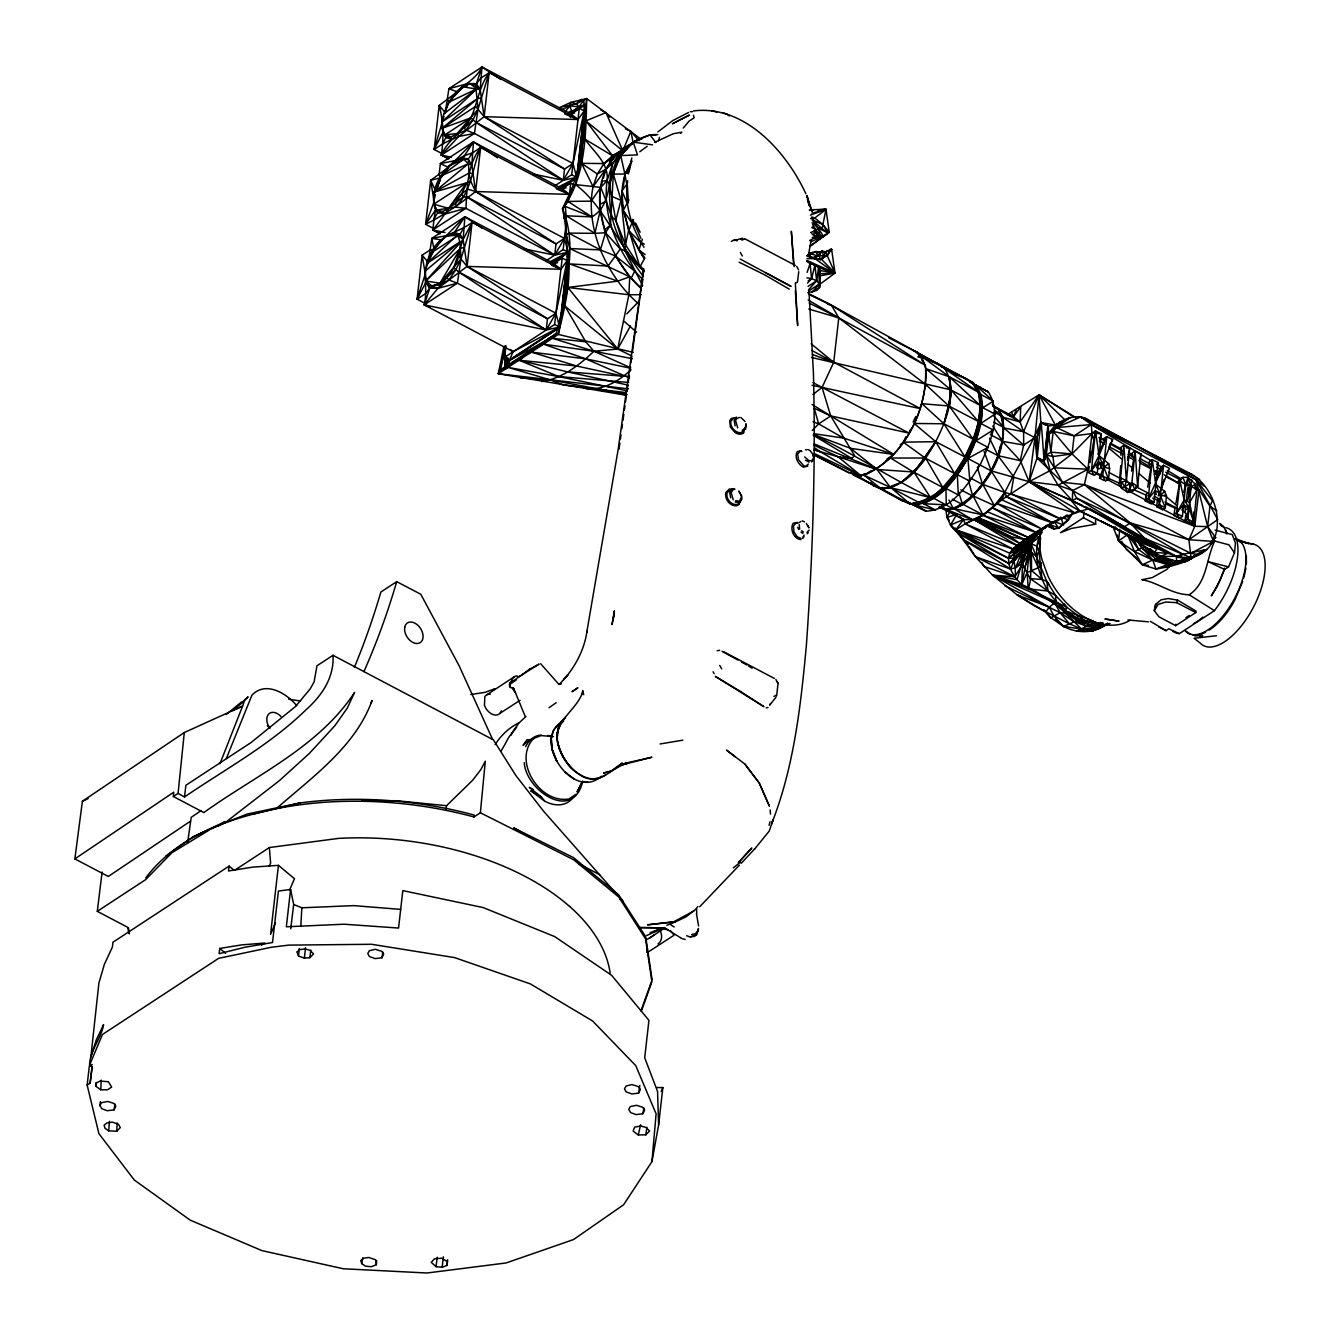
<?xml version="1.0" encoding="UTF-8"?>
<svg xmlns="http://www.w3.org/2000/svg" width="1340" height="1340" viewBox="0 0 1340 1340"><rect width="100%" height="100%" fill="white"/><g stroke="black" fill="none" stroke-linecap="round" stroke-linejoin="round"><path stroke-width="1.5" d="M574.039 184.903L570.756 183.161L569.466 194.401L480.625 147.567L472.166 153.095L468.28 159.209L468.967 173.128L470.608 181.084L475.616 191.536L556.016 243.914L554.726 255.153L524.242 248.855M657.823 134.603C644.758 133.598 633.887 142.341 623.134 148.371L618.393 156.529L613.351 174.1L610.487 224.969L605.513 232.741L600.404 249.91C609.08 270.295 621.593 289.306 638.56 303.728M640.688 288.016C605.345 256.292 576.434 179.041 626.4 147.166M640.721 139.025L586.686 98.574L576.317 103.783L559.601 107.518L570.907 102.376L586.686 98.574C585.865 135.725 585.48 177.902 562.515 208.705C571.409 250.379 565.932 293.008 558.294 334.414L498.329 373.726L503.873 346.507M1119.386 482.534L1120.743 465.566M1120.927 455.332L1121.061 447.125L1123.841 445.265L1129.67 448.213L1126.421 480.608L1124.712 486.755L1127.677 492.433L1132.87 491.093L1137.61 486.537L1140.976 453.925L1135.148 450.977L1132.35 452.853L1131.948 456.89M1193.873 511.913L1193.706 522.148L1190.925 524.007L1185.096 521.059L1185.682 515.347M625.278 763.03L626.969 763.632L620.47 765.257L651.893 757.234L625.529 763.147L610.085 771.706L622.363 763.013C610.504 771.974 595.898 785.676 580.521 775.19C569.802 768.808 561.962 758.038 558.613 746.112C549.819 722.696 577.038 711.105 582.766 691.624L582.582 693.651L582.649 690.469L583.687 694.673M631.944 161.436C614.541 185.791 624.507 217.348 625.445 244.6L624.976 250.697L642.647 285.638M807.752 292.773L816.814 290.378L819.527 287.38L820.381 270.546L818.606 267.498L806.613 260.613M440.19 233.897L432.786 229.994C444.361 216.326 452.803 199.811 467.61 189.124L475.616 191.536L569.466 194.401L562.298 188.706L473.456 141.873L471.831 164.954L475.616 191.536L564.458 238.386L567.591 250.245M448.732 159.024L441.329 155.122C443.875 138.589 443.54 121.672 439.168 105.458L463.606 87.083M1127.677 492.433L1129.804 490.105L1129.721 483.74L1126.421 480.608L1123.841 445.265L1120.542 477.861L1121.597 488.296L1127.677 492.433L1134.88 489.854L1131.898 482.651L1135.148 450.977L1137.61 486.537L1134.059 489.954M1041.8 531.042C1031.599 550.037 1037.629 573.47 1048.031 591.074C1061.196 609.616 1083.692 630.989 1108.297 623.887M561.326 315.185L567.155 260.63L560.941 269.256L472.082 222.423C458.381 232.741 438.632 234.852 431.396 252.691C420.71 268.62 428.482 287.413 424.261 304.867L513.12 351.7L557.792 328.032M1068.55 515.749L1068.399 519.836L1058.667 528.161L1054.295 529.066L1047.143 525.766L1009.807 553.202C1005.502 564.827 1013.643 576.753 1021.75 584.592C1049.924 595.261 1071.38 624.859 1102.753 623.552M472.166 153.095C447.845 159.242 424.261 188.538 437.744 212.625L445.282 213.981L465.885 208.303L554.726 255.153L568.11 252.205L563.185 249.609L546.033 260.848M850.012 472.451L902.356 500.792L910.145 504.007L922.808 502.768L923.394 503.656C948.703 491.11 965.353 466.806 975.151 440.961L975.822 440.927C980.88 425.383 982.471 407.946 978.451 392.118L936.677 363.123L973.443 382.855C990.813 405.752 979.054 435.651 967.865 458.481C955.671 478.38 939.658 503.338 913.913 504.728L906.242 501.562L926.141 511.16C951.886 509.786 967.899 484.812 980.076 464.93C990.26 443.071 1002.605 414.697 988.384 392L970.093 382M437.51 245.605L434.143 249.826L430.559 249.642L422.1 255.186L428.197 262.305L425.048 271.216L425.668 281.031L429.738 288.15L424.261 304.867L546.201 330.009L547.474 318.786L467.074 266.409L463.137 239.492L464.913 216.728L553.772 263.578L560.941 269.256L467.074 266.409L437.895 288.351L424.261 304.867L430.023 307.128M532.784 173.999L563.269 180.28L564.542 169.058L484.142 116.68L480.172 89.713L481.981 67L570.84 113.833L578.009 119.528L584.223 110.902L577.523 173.547M100.751 1089.755L95.793 1086.237L96.396 1082.988L100.048 1081.062L108.356 1081.732L111.672 1087.042L107.535 1089.805L100.751 1089.755L101.22 1080.14M643.016 279.775L634.708 271.149L615.361 255.923L600.404 249.91C592.682 229.894 588.729 207.935 593.067 186.679L581.56 163.346L583.905 121.655L586.686 98.574M636.55 262.355L624.976 250.697L620.269 248.955L615.361 255.923L631.006 278.67L634.708 271.149C615.361 245.438 602.598 213.161 607.104 180.599C609.08 163.128 593.905 152.207 585.061 139.293L583.838 100.031L581.359 99.378L576.317 103.783L570.907 102.376L570.036 105.81L565.078 111.806M820.381 270.546L819.444 283.963L811.889 292.388L819.527 287.38L820.381 270.546L834.988 273.092L831.638 249.324L825.541 251.803L816.345 252.657M116.748 1131.245L120.282 1127.61L118.423 1124.193L112.443 1122.15L107.133 1122.853L104.085 1125.165L105.006 1128.28L108.674 1130.809L116.748 1131.245L117.183 1123.037M919.257 503.555C958.301 489.418 979.305 444.696 980.11 405.333L949.323 376.791L913.729 350.578L944.181 367.411C958.418 390.627 946.76 419.588 935.705 441.664C924.215 462.317 907.113 487.325 881.251 488.782L873.211 485.415L855.707 474.93M300.797 926.409L301.835 907.8L293.695 904.5L290.579 889.475L278.418 891.067L272.522 942.523L245.053 947.212L219.124 953.695L219.727 948.452L241.619 944.901L264.901 943.025L261.501 945.253M438.548 232.272L432.786 229.994L465.885 208.303C467.275 187.114 466.906 165.658 480.625 147.567L475.616 191.536C459.804 204.015 443.624 215.355 425.618 224.299L433.021 228.202M620.269 248.955L605.513 232.741C601.375 216.226 596.752 198.705 602.33 181.888M1092.234 620.638L1065.736 610.99L1066.69 607.171L1028.232 588.813L1027.127 572.582L1030.242 541.879L1046.858 581.46L1055.602 595.412L1066.69 607.171L1086.857 622.129L1092.234 620.638L1102.72 626.417L1110.106 623.469M633.133 352.387L558.294 334.414C564.643 307.714 572.08 279.524 567.725 252.356M440.408 178.404C434.612 188.505 429.839 202.206 437.744 212.625L434.076 218.772L432.786 229.994L444.981 232.507M806.915 197.717L807.048 195.791L812.124 211.787L807.568 199.476M993.242 405.853L998.233 408.7L1002.421 416.439L1002.605 420.861M564.458 301.534L564.777 297.463M565.245 291.366L567.457 262.908M811.605 216.946L814.754 218.018L822.861 224.517L829.226 232.189L823.614 236.326L813.933 235.522L814.268 231.066L818.774 228.336L822.04 228.604L828.003 233.009L829.226 232.189L826.01 209.358L810.063 209.76M565.413 291.216L567.574 264.684M376.339 1264.709L375.719 1259.818L368.802 1257.473L363.844 1258.176L360.778 1260.488L361.716 1263.603L365.368 1266.132L371.347 1266.736L376.339 1264.709L376.674 1260.689M108.674 1130.809L109.461 1121.312M945.789 509.619L947.045 517.408L950.529 524.945L958.686 533.471L975.436 556.72L992.622 575.195L1014.916 576.786C1017.311 566.267 1008.752 553.52 1019.388 545.095L1019.539 543.353C1040.627 527.96 1064.429 515.448 1089.638 508.513L1178.212 557.34L1191.025 557.842C1230.991 547.692 1220.673 491.395 1191.98 474.444L1080.827 416.874C1067.913 416.053 1054.513 422.485 1048.701 434.378L1043.793 461.58L1036.808 457.778L1034.949 437.694L1039.036 394.814L1076.271 417.896M1103.976 480.423L1099.604 478.213L1102.736 476.119L1108.565 479.067L1102.519 464.159L1112.636 439.587L1106.79 436.639L1102.736 476.119L1105.433 481.161L1108.565 479.067L1109.62 468.631L1108.766 463.891L1099.068 455.6L1095.467 430.911L1092.334 433.004L1101.296 433.858L1097.259 473.355L1094.127 475.449L1091.43 470.407L1095.467 430.911L1101.296 433.858L1099.504 441.798M577.841 172.709L583.637 132.476M651.944 1161.629L656.114 1113.858L635.746 1065.601L592.615 1020.996L530.422 983.928L454.562 957.598L371.599 944.281L288.703 945.119L271.149 947.296L218.571 958.368L102.443 1034.497L89.546 1065.183L92.125 1066.54L90.132 1083.172L87.15 1085.115L98.925 1133.69L134.335 1180.054L190.314 1220.204L262.02 1250.639L343.274 1268.762L427.041 1273L506.068 1262.967L573.537 1239.55L623.603 1204.777L651.944 1161.629L658.61 1124.964L662.865 1087.577L656.667 1087.527M1160.44 471.077L1160.775 467.225L1163.555 465.365L1169.401 468.313L1158.196 495.901M1149.016 465.65L1149.452 461.496L1152.233 459.637L1155.834 484.326L1164.678 491.328L1166.47 495.85L1165.314 507.793L1162.534 509.652L1159.485 504.845L1163.555 465.365L1155.683 480.976M1187.977 477.358L1185.649 484.762L1182.416 516.436L1179.619 518.295L1173.79 515.347L1183.572 504.996L1189.049 507.76L1193.706 522.148L1189.568 502.601L1191.143 486.353L1187.977 477.358L1187.408 483.69L1184.861 485.398L1191.143 486.353L1196.972 489.72L1193.706 522.148L1187.876 519.2L1185.096 521.059L1189.049 507.76L1184.108 499.837L1179.92 480.909L1179.887 479.251L1183.002 477.291L1187.977 477.358L1195.364 484.142L1196.972 489.72L1189.568 502.601L1187.876 519.2L1190.925 524.007M1155.633 604.374L1154.326 610.605L1158.799 616.718L1175.716 625.696L1195.783 612.548L1196 611.057L1177.676 600.169L1168.145 598.528L1161.127 599.818L1155.633 604.374L1154.326 610.605L1158.145 604.424L1165.666 602.029L1176.688 602.665L1195.783 612.548M505.817 355.418L504.678 367.495L500.54 369.907L498.329 373.726L626.433 395.267M95.793 1086.237L96.145 1082.435M145.775 877.834C171.972 843.162 212.809 824.569 253.897 813.966A263.494 149.996 6.5 0 1 474.008 816.948L480.373 812.777L485.298 761.204L480.876 769.562L472.685 780.215L446.555 805.708L446.103 809.662M567.038 280.613L567.44 276.492M298.535 956.09L296.894 951.886L299.959 949.591L304.917 948.888L309.909 950.311L313.61 953.862L309.825 957.681L304.364 958.1L298.535 956.09L299.272 948.469M505.012 346.055L504.678 367.495L524.945 354.983M564.358 214.333L563.972 218.286L566.15 215.79L565.312 206.444L591.794 216.879C611.124 205.858 608.176 181.704 612.816 163.028L622.882 149.36L637.622 139.661L641.542 138.975M561.678 316.508L567.44 271.25M1099.973 474.477L1099.604 478.213L1103.658 466.906L1108.766 463.891M1119.737 529.3L1118.582 540.908L1142.233 564.743L1156.001 569.048C1171.629 566.435 1187.876 562.884 1200.339 552.432M1224.676 568.059L1219.986 580.438L1211.326 595.898L1216.737 587.456L1224.592 569.45L1228.546 566.887L1234.492 552.817L1235.463 543.085L1232.23 534.593L1215.146 530.121M165.825 856.026L192.575 837.081L225.003 822.794L279.29 780.718L309.272 753.516L334.916 725.66L347.261 708.14L354.597 692.395C318.618 747.318 255.421 775.391 203.847 812.576L173.346 796.496L173.781 792.191L74.856 858.89L108.305 876.477L190.548 821.119M1162.534 509.652L1156.705 506.704L1157.274 501.127M173.346 796.496L178.069 793.397L184.3 732.528L242.59 706.113L244.516 700.854L232.691 710.619L242.59 706.113L219.944 763.767M447.225 168.974L441.078 177.701L439.084 174.786L440.357 163.547L473.456 141.873L497.492 157.802M641.977 286.459L642.597 280.412M643.016 276.392L643.635 270.345L632.329 352.554M1090.006 455.868L1090.425 451.714M1147.693 487.207L1152.233 459.637L1158.062 462.585L1154.025 502.065L1151.244 503.941L1145.415 500.993L1145.834 496.822M1146.705 493.103L1145.415 500.993L1148.196 499.117L1152.233 459.637M1183.723 492.282L1185.649 484.762L1183.002 477.291L1179.92 480.909L1176.587 513.488L1179.619 518.295M1187.759 500.44L1191.796 479.787M584.056 128.372L584.91 120.181M507.575 358.098L506.486 368.466L510.054 360.075L557.875 328.216L509.602 359.84L513.12 351.7L510.239 349.422M579.165 170.314L579.6 166.16M580.036 162.023L584.843 116.413M799.193 524.56L799.695 529.099M1065.233 609.298L1056.004 601.878L1055.602 595.412L1048.031 591.074L1028.232 588.813C1034.229 572.548 1027.01 556.284 1031.381 539.802M99.914 1105.584L101.371 1102.72L107.703 1101.447L113.783 1103.373L115.826 1106.22L114.067 1109.855L107.284 1110.726L101.79 1108.733L99.914 1105.584L100.349 1101.597M580.304 161.805L583.469 132.794M583.922 128.657L584.809 120.365M580.538 161.035L580.99 156.964M581.443 152.894L582.565 142.71L585.061 139.293L612.531 155.725L621.107 151.604M613.837 615.562L614.373 610.872L612.045 624.591L613.837 615.562L613.083 620.219M128.891 933.545L127.802 927.397L97.301 911.334L102.108 871.988M87.15 1085.115L89.294 1066.406L92.259 1064.446M89.546 1065.183C89.847 1050.275 101.338 1038.651 103.565 1024.598L96.162 1040.225L90.852 1057.092L98.909 983.007L104.369 964.314L112.409 947.062L112.928 942.238L229.09 866.109L233.813 870.029M229.09 866.109L228.52 870.967L252.674 867.131L278.435 865.355L270.546 934.466L275.487 922.925M290.579 889.475L286.341 926.777L344.146 924.215L398.55 928.05L402.821 890.614L483.137 907.565L554.71 936.593L611.576 975.269L648.945 1020.36L644.691 1057.763L657.555 1091.447L658.61 1124.964M617.522 895.137L543.571 811.202L515.883 775.542L493.421 739.864L332.99 655.294C334.397 677.454 321.751 695.829 305.822 709.949C270.01 744.94 225.555 768.976 184.501 796.982L178.069 793.397M304.364 958.1L305.537 947.749M557.674 327.496L546.201 330.009L457.359 283.175L437.895 288.351L429.738 288.15L425.534 293.628L417.092 299.172L422.1 255.186L425.316 274.013L417.092 299.172L426.354 304.046M439.336 178.136L430.643 180.314L435.517 210.162L425.618 224.299L430.643 180.314L448.431 167.416L473.456 141.873L463.07 157.819L454.344 161.286L451.982 163.748M441.564 153.346L434.16 149.444L439.168 105.458L445.282 112.644L443.858 113.816C441.58 121.521 440.609 130.734 445.969 137.451L451.831 139.41L458.766 136.429L474.41 133.447L563.269 180.28L574.743 177.768M482.099 228.118L464.913 216.728L431.832 238.419L428.532 260.496M445.282 112.644L448.9 88.691L481.981 67L500.875 79.529M424.261 304.867L457.359 283.175L460.977 259.005L472.082 222.423L467.074 266.409L555.933 313.242L559.584 327.077M451.48 157.232L441.329 155.122L474.41 133.447L478.028 109.277L489.15 72.695L578.009 119.528L484.142 116.68L458.766 136.429L441.329 155.122L449 158.154M554.559 185.992L571.711 174.753L576.652 177.349L572.984 163.514L484.142 116.68L489.15 72.695L480.708 78.223L475.633 84.839L478.028 109.277L473.087 119.679L466.035 130.097L451.027 136.764L445.969 137.451L442.602 143.899L434.16 149.444L443.992 116.329M554.928 335.888L510.054 360.075L504.661 357.244L505.951 346.005M474.008 816.948L474.226 815.072A263.494 149.996 6.5 0 0 300.076 802.928L247.247 814.033L225.003 822.794M570.405 117.585L570.84 113.833L579.282 108.305L584.659 111.136L577.573 173.43M504.661 357.244L554.643 324.481L562.214 258.034L567.607 260.865L561.46 314.85M563.185 249.609L566.049 224.383M571.711 174.753L579.282 108.305M560.304 320.846L567.155 260.63L555.933 313.242L546.201 330.009L458.632 271.953L453.791 267.632L463.137 239.492L472.082 222.423M576.652 177.349L584.223 110.902L572.984 163.514L563.269 180.28L475.683 122.208L470.859 117.886L442.2 128.272L445.969 137.451M567.574 267.062L562.632 310.411L567.457 269.072M578.629 170.029L584.977 114.285M557.306 736.95L558.278 728.491L561.594 721.657C551.862 736.966 560.12 755.978 571.275 767.92M809.377 294.029L831.437 305.202L838.773 317.865L833.698 362.353L822.073 387.428L812.944 394.496M906.242 501.562L926.141 511.16L912.909 503.287C936.61 501.796 957.648 478.615 965.001 457.007L943.963 423.775L948.837 405.936L950.68 389.823L925.974 368.734L921.719 356.926L917.749 356.825M913.913 504.728L935.605 510.105L923.394 503.656L946.241 504.895L945.956 487.593L965.001 457.007L973.091 439.151L949.49 406.322L951.316 390.175L949.323 376.791L925.974 368.734C927.179 410.961 903.83 457.794 864.166 475.265L853.212 474.996L880.715 488.497C900.279 488.849 913.83 471.714 925.806 458.397L954.633 473.556L967.329 458.18L991.098 470.859C980.981 487.743 962.455 516.67 939.122 507.257L949.574 509.703C985.386 496.504 1014.916 445.215 998.233 408.7L992.756 405.735M980.796 418.063L981.919 408.348L980.311 395.585L976.173 385.568L969.909 381.984M1078.281 511.193L1074.881 513.019L1029.137 481.68L1020.309 460.659L1002.37 441.312L1003.794 427.477L1002.421 416.439L994.314 409.856M1068.097 517.257L1072.703 513.32L1068.399 519.836L1058.667 528.161L1054.044 521.411L1041.565 530.104L1024.648 539.551L978.602 517.927C988.669 510.858 998.987 503.555 1004.849 492.433C1016.223 468.715 1030.812 446.79 1040.828 422.502L1037.277 457.292L1029.137 481.68L1001.801 499.837L983.208 515.331L965.118 523.873L955.805 529.803L1008.434 558.244L1013.543 558.144L1024.832 547.943L1043.91 527.491M1035.133 536.201L1040.543 538.194L1039.003 551.644L1042.068 579.483L1046.858 581.46L1049.337 584.676M1206.737 549.551L1182.885 554.274L1178.212 557.34L1191.025 557.842L1206.737 549.551L1203.337 550.371L1201.377 553.068L1191.025 557.842L1182.885 554.274L1072.653 490.507L1062.52 482.333L1054.379 467.811L1052.955 456.505L1050.828 452.149L1053.19 431.43L1059.689 422.267L1048.701 434.378L1046.289 455.131L1044.161 461.228L1036.808 457.778L1036.708 438.565L1040.828 422.502L1039.036 394.814L1007.211 414.697M940.312 507.156L945.404 509.837C967.229 508.815 980.294 487.157 991.098 470.859L1029.137 481.68L1050.175 470.575L1072.05 453.942L1074.111 435.869L1091.33 424.579L1138.916 447.091L1199.601 479.385L1196.05 479.77L1091.33 424.579L1080.827 416.874L1056.49 427.56L1048.701 434.378L1050.828 452.149L1046.289 455.131L1043.793 461.58L1058.131 485.214L1072.402 500.842L1124.361 526.855L1130.273 522.985L1188.932 539.735L1213.504 541.41L1207.641 526.62L1196.05 479.77L1138.916 447.091L1085.735 418.465L1080.827 416.874M993.225 405.986L998.116 409.236L1002.37 417.058L1023.609 431.731L1034.949 437.694L1029.137 481.68L1058.131 485.214L1072.653 490.507L1084.378 484.628L1087.929 469.201L1091.983 433.557L1091.33 424.579L1056.49 427.56L1070.024 417.494L1055.351 425.098L1047.83 426.087L1044.161 461.228L1037.277 457.292L1036.708 438.565L1041.247 422.485L1048.249 425.785L1044.161 461.228L1041.247 422.485M1095.618 518.463L1095.668 524.191L1071.581 528.395L1060.543 532.65L1083.44 517.743L1084.11 511.88M1097.51 468.648L1101.346 468.431L1102.033 462.35M1188.262 517.106L1184.979 512.517L1185.666 506.436M1186.135 502.399L1187.743 488.212L1191.495 488.665M1191.025 557.842L1188.932 539.735L1194.828 526.268L1198.999 489.586L1195.481 487.458M1211.36 541.528L1215.681 537.591L1207.641 526.62L1209.953 506.286L1212.432 500.725L1196.05 479.77L1204.275 486.202M1245.949 568.16L1243.788 577.841M1246.401 564.073L1246.334 556.016M578.947 169.912L579.433 165.775M579.919 161.638L584.944 118.255M776.614 695.879L778.054 683.5L777.217 681.608M184.501 796.982L185.892 785.257L251.066 742.544L295.386 706.599L310.177 688.911L314.096 681.943L316.96 665.796L332.99 655.294M436.069 1266.668L431.245 1262.347L434.629 1258.696L441.831 1258.226L447.459 1261.777L446.974 1265.446L442.167 1267.238L436.069 1266.668L437.175 1257.272M442.167 1267.238L443.373 1256.887M90.132 1083.172L92.125 1066.54M622.447 194.535L615.797 220.397L624.976 250.697L643.066 276.224M623.167 188.37L624.875 174.016L620.755 155.574L633.284 142.141L641.676 139.008M446.974 1265.446L447.644 1259.751M290.713 928.821L293.695 904.5M577.707 172.692L578.21 168.606L581.56 163.346L603.955 163.564L636.668 140.465L628.024 146.546M797.484 282.036L798.757 271.685M562.85 310.478L563.37 306.358M563.889 302.237L567.49 273.427M74.856 858.89L82.393 801.27L184.3 732.528M505.481 345.687L500.54 369.907L549.651 337.864L552.381 338.3L556.368 333.275L567.858 287.464L566.351 279.859L567.44 271.568M309.825 957.681L310.847 950.144M646.902 952.388L647.388 948.753M645.863 1134.812L649.632 1130.994L645.947 1127.443L640.956 1126.019L634.658 1127.108L633.15 1131.144L638.259 1134.963L645.863 1134.812L646.868 1127.292M509.502 683.869L510.54 687.621L513.605 688.224L512.299 687.671L514.208 689.547M619.03 449.168L619.884 443.004M620.454 438.9L621.023 434.78M621.861 428.616L622.43 424.495M623 420.392L623.837 414.228M624.406 410.107L624.976 406.003M625.545 401.899L626.383 395.719M626.952 391.615L627.807 385.451M628.376 381.331L629.214 375.166M629.783 371.063L630.353 366.942M630.906 362.839L631.76 356.675M1175.716 625.696L1175.917 624.206M187.6 842.81L191.201 817.367L201.101 810.583M643.635 268.57L618.125 449.754L586.769 632.296L587.02 630.956C584.542 649.13 575.714 665.963 563.738 679.682L567.875 674.841L559.45 684.321M957.329 474.159L958.284 494.912L946.074 488.464L934.131 497.391L930.58 497.643L891 487.76L881.251 488.782L910.145 504.007C953.762 496.738 977.966 445.952 980.11 405.333L951.316 390.175L948.837 405.936L921.987 403.725L920.212 407.394M507.961 358.316L506.486 368.466L507.994 358.349M577.909 173.815L582.331 143.363M583.503 135.239L582.917 139.293L583.721 133.079M577.691 173.53L582.213 143.196M819.427 284.599L834.988 273.092L818.606 267.498L816.63 280.814L808.422 289.942M1030.242 541.879L1021.75 584.592L992.622 575.195L1017.345 595.044L1034.028 605.613L1069.253 623.72L1081.681 629.113L1097.226 629.298L1102.72 626.417L1086.774 626.333L1073.374 621.341L1060.158 612.665L1004.816 585.697M584.809 115.692L583.905 121.655L605.948 112.644L609.784 117.183M1194.794 487.777L1195.364 484.142L1188.278 488.581M114.067 1109.855L114.972 1104.06M381.934 957.748L383.692 954.114L381.649 951.266L375.217 949.273L369.388 950.697L367.78 953.477L369.338 956.492L375.15 958.619L381.934 957.748L382.838 951.953M638.627 1093.072L640.386 1089.437L638.359 1086.589L631.91 1084.579L626.098 1086.02L624.474 1088.8L626.031 1091.815L631.844 1093.943L638.627 1093.072L639.833 1085.35M642.915 1113.724L644.674 1110.073L642.631 1107.242L636.55 1105.299L630.219 1106.589L628.761 1109.453L630.638 1112.602L636.131 1114.595L642.915 1113.724L643.82 1107.929M434.981 194.803L433.691 202.859L425.618 224.299M1029.338 545.079L1027.663 555.363L1014.916 576.786L983.861 566.401L982.103 562.867M1107.761 623.368C1095.199 633.736 1077.561 633.887 1063.541 626.433L1054.027 616.199L1049.254 607.054L992.622 575.195L1017.01 579.701L1025.184 552.398L1037.93 533.32M434.076 218.772L435.517 210.162M1088.65 470.524L1089.32 466.555M1090.006 462.602L1095.467 430.911M361.716 1263.603L362.721 1257.774M952.288 499.15L962.455 504.51C987.764 484.276 1007.797 450.357 1002.37 417.058L1020.092 421.966L1023.609 431.731L1023.676 445.064L1020.309 460.659L997.965 455.684L986.073 449.436M1173.79 515.347L1175.23 507.24M1175.95 503.187L1179.92 480.909L1185.649 484.762L1187.408 483.69L1191.143 486.353M1127.56 460.056L1129.67 448.213L1126.236 447.778M1131.546 471.094L1135.148 450.977M1139.536 461.982L1140.976 453.925M557.172 734.119L558.495 727.352M808.204 255.823L811.102 240.898M627.974 173.43L631.86 157.869M434.73 194.116L433.725 204.216L436.924 210.028L455.483 207.131C471.68 191.185 472.451 167.483 480.625 147.567M566.351 279.859C571.577 256.811 571.678 230.597 562.515 208.705L572.314 187.885L578.21 168.606L575.58 184.619L572.314 187.885L567.976 201.419L562.515 208.705M1155.549 474.377L1156.387 470.457M1157.224 466.521L1158.062 462.585M445.282 213.981L442.451 211.67L436.924 210.028L437.744 212.625C448.062 211.218 455.265 202.575 463.439 196.913L467.157 197.081L554.726 255.153L564.458 238.386L566.183 230.279M644.038 271.384L639.867 267.029L625.445 244.6L628.644 230.614L633.502 219.609M655.997 135.139L649.984 134.854L633.284 142.141L612.816 163.028L607.104 180.599L600.806 187.399L575.58 184.619C604.524 206.394 615.294 241.753 639.867 267.029L644.389 258.771L638.912 250.111L642.346 239.156M463.64 227.968L460.072 234.282L431.396 252.691L445.299 236.409L454.377 232.44L460.072 234.282L463.137 239.492L425.668 281.031L428.716 286.04L437.895 288.351C450.324 274.482 466.605 254.433 457.526 235.019L452.2 233.495C440.425 237.582 432.569 248.989 428.833 260.379M489.15 72.695C479.117 86.229 477.777 103.063 470.859 117.886C462.953 131.906 447.677 139.595 441.329 155.122M638.259 1134.963L640.637 1124.763M600.471 209.425L594.91 233.328L568.663 233.11L566.334 234.869L569.701 248.536L567.44 256.51M769.11 825.34L769.964 821.705M809.394 294.381L831.437 305.202L918.185 352.939L925.337 365.267C928.972 408.6 903.529 460.642 861.184 475.851L848.756 472.635L813.715 454.947M628.376 173.932L631.626 160.532M627.69 180.783C623.954 203.831 631.542 227.901 644.021 247.247M740.802 499.87L738.909 504.728L736.581 505.8C729.831 506.302 724.22 498.832 725.945 492.383L729.345 489.033L732.679 489.133M984.096 451.48L991.181 470.591L997.965 455.684L1000.444 445.919M1001.449 442.016L1003.442 434.194L1003.074 428.482M992.354 404.781L993.308 401.112L976.173 385.568L972.823 384.245M1028.969 544.811L1022.571 563.068L1021.75 584.592L1027.127 572.582L1041.163 566.468L1041.08 562.431M551.36 738.206L553.587 730.032L558.378 724.639M1161.546 488.447L1164.075 479.318M603.369 178.22L605.931 169.041L613.904 157.534M1119.017 484.075L1121.798 482.216L1124.712 486.755L1129.804 490.105L1131.898 482.651L1137.61 486.537M921.987 403.725L943.963 423.775L973.091 439.151C979.222 421.313 987.865 399.253 972.756 383.173L979.775 395.283L980.11 405.333L978.451 392.118L949.323 376.791L949.49 380.61M957.665 474.779L969.892 481.211L967.865 458.481L975.151 440.961L980.143 423.892L994.95 414.11L982.723 407.678L981.098 394.663L976.173 385.568L975.486 386.657M1067.729 515.163L1060.995 519.149L1010.929 493.539L1013.827 476.973L997.965 455.684L1002.253 440.927L992.756 426.036M1182.45 508.798L1183.572 504.996L1185.364 508.078M1242.666 581.577L1235.095 599.499A52.612 26.18 -63.4 0 1 1209.116 630.118M804.101 535.029L802.744 537.625M1096.589 467.71L1098.431 461.898L1102.519 464.159L1099.068 455.6L1106.79 436.639L1103.658 438.733M698.458 928.486L697.37 931.819L694.957 933.93L691.591 934.482M445.852 110.918C449 99.043 457.577 86.865 470.072 83.7L475.633 84.839L480.172 89.713L462.434 86.681L448.666 102.276L443.858 113.816L476.806 88.842L470.072 83.7L462.434 86.681M480.172 89.713L476.454 83.683L481.981 67C475.197 81.137 459.235 85.844 451.965 99.076M807.132 272.372L810.047 263.645L806.646 261.233M529.468 353.509L530.456 350.594L543.538 344.196L549.651 337.864L556.368 333.275L558.294 334.414M644.205 271.25C612.33 244.047 599.533 194.702 618.393 156.529L627.271 148.74M437.175 188.019L440.508 178.589M886.946 458.967L893.83 454.461L843.463 438.063L818.656 423.909L814.251 408.281L830.7 415.919L909.056 433.105L910.429 429.252M924.751 388.701L926.107 384.831L838.773 317.865L808.171 300.043M641.039 1010.762L651.441 981.701M641.441 1010.846L651.893 981.801L645.562 938.837L618.745 897.029L573.62 859.711L480.373 812.777M557.39 732.662L561.41 721.791L565.48 717.151L556.837 726.649L562.767 722.193M955.805 516.084L950.529 524.945L963.376 539.735L1008.836 563.554L1046.59 525.514C1031.147 535.782 1027.78 554.308 1015.804 567.658L1010.611 569.065L975.436 556.72L969.088 546.553M980.143 423.892L974.934 437.845L965.001 457.007L935.705 441.664L914.131 423.474L943.963 423.775L950.244 397.829L949.658 384.446M745.593 429.169L746.179 424.244M1213.588 537.089L1214.727 541.058C1206.034 558.78 1207.306 582.95 1189.166 594.759C1171.981 594.591 1158.33 582.448 1141.814 579.701L1152.182 577.641L1166.772 569.466L1169.133 566.803M1176.688 602.665L1177.676 600.169M430.643 180.314L435.634 190.783L440.475 178.455M1074.027 417.109L1039.036 394.814L1020.092 421.966L1013.475 416.723L1016.206 409.805M652.463 144.837L633.284 142.141L637.471 154.904L620.755 155.574L609.248 183.547L615.797 220.397L625.445 244.6M370.745 703.718L372.051 700.485C355.502 746.581 312.522 776.848 276.995 808.087M226.343 758.49L251.887 695.276C265.421 680.553 286.592 693.266 296.709 705.611M1155.365 480.507L1160.775 467.225M1145.415 500.993L1154.025 502.065L1148.196 499.117L1163.555 465.365M624.273 147.249L630.855 131.32L625.344 128.858M819.41 275.923L834.988 273.092L825.541 251.803L821.939 251.016L819.326 255.387L820.147 259.793L823.715 256.241L825.541 251.803L831.638 249.324L827.768 254.834L821.671 258.804M435.634 190.783L440.291 179.56M1045.435 399.839L1039.036 394.814L1023.609 431.731L1003.878 427.996L1023.676 445.064L1034.949 437.694L1036.708 438.565M1046.858 581.46L1048.031 591.074L1030.226 578.629L1024.263 567.858L1031.415 552.516L1030.979 543.621L1038.718 537.407L1042.185 532.298M582.548 782.041C572.532 822.425 525.732 789.947 524.258 762.661M820.147 259.793L827.768 254.834L830.197 249.123M739.73 502.349L740.434 498.798M289.507 890.246L294.465 878.705L278.435 865.355M661.223 1091.397L662.865 1087.577M269.206 866.31L270.613 863.094L269.357 847.55L338.534 838.388A223.763 127.384 6.5 0 1 456.086 850.197A224.182 127.618 6.5 0 1 519.518 873.563A222.792 126.831 6.5 0 1 569.567 906.443M1188.044 559.232L1185.213 561.728L1171.596 563.855L1158.748 557.993L1154.594 552.532L1157.358 547.909L1144.678 538.362L1107.962 517.441C1134.042 533.822 1159.133 555.145 1190.473 559.149L1200.121 552.566M809.075 530.154L806.965 532.432M743.6 432.77L744.822 427.912M1030.226 578.629L1042.068 579.483L1031.515 570.505L1031.415 552.516L1036.557 556.301L1039.003 551.644L1036.909 546.251L1040.543 538.194M465.885 208.303L455.483 207.131L455.751 202.96L461.647 193.898L466.689 182.793L470.608 181.084M770.534 703.483L769.679 705.142L776.044 697.135M429.889 258.737L433.289 251.602M425.668 281.031L432.2 286.073L440.039 283.192L460.391 248.403L425.668 281.031L440.039 283.192L440.877 284.683L428.716 286.04L432.2 286.073L440.877 284.683L448.933 279.976L456.019 269.407L460.977 259.005L460.391 248.403L463.858 247.532M1024.263 567.858C1018.115 556.117 1030.293 545.832 1035.535 536.352L1013.811 561.309L1010.611 569.065L963.376 539.735L955.085 527.943M582.615 781.27L577.088 791.89L582.515 781.371M905.957 436.689L903.294 442.183L900.162 444.83M913.076 422.05L915.756 416.556M949.34 520.423L947.045 517.408L949.742 511.897M697.855 906.443L696.18 908.704M1108.967 447.007L1112.636 439.587M1024.799 554.71L1031.046 542.332M434.16 149.444L442.97 132.258L442.049 121.873L476.806 88.842L448.666 102.276L449.905 102.41L447.61 99.914M1097.745 454.193L1106.79 436.639M1099.068 455.6L1091.43 470.407L1088.298 472.501L1092.669 474.712M417.092 299.172L425.986 282.103L425.048 271.216L460.273 241.602L426.79 263.545L457.526 235.019L463.137 239.492M639.867 267.029L623.217 210.363L628.946 199.878M630.504 325.888L617.707 349.053L593.938 351.264L543.538 344.196L585.731 358.852L629.331 377.88M1030.142 543.571L1031.967 540.338M657.806 131.957L672.881 120.499L688.559 112.493M823.715 256.241L821.939 251.016L817.802 256.108L812.861 258.268L819.326 255.387L823.715 256.241L827.768 254.834M991.047 433.507L993.141 429.972L980.913 423.524L981.919 408.348L993.308 401.112L981.098 394.663L979.775 395.283L973.761 384.915M1052.654 522.332L1019.539 543.353L1010.461 536.603L974.147 519.719L963.477 519.552L955.805 529.803L1009.807 553.202L1012.789 548.981L1049.555 524.325L1054.295 529.066L1047.143 525.766C1030.762 534.643 1021.415 550.539 1015.804 567.658L1022.571 563.068L1020.427 562.063L1022.487 552.047L1032.721 539.869M808.322 464.059L805.96 466.136L803.916 465.952L798.472 459.687L797.652 454.126L800.131 451.212L801.923 451.429M603.955 163.564L597.372 173.999L593.067 186.679L605.931 169.041L612.816 163.028L609.466 161.956L622.882 149.36L603.955 163.564L612.531 155.725L624.591 148.589M802.777 538.379L803.883 536.653M813.43 434.947C853.764 453.506 890.598 478.346 930.58 497.643L914.098 472.35L935.705 441.664L954.633 473.556L942.841 487.475L932.355 497.508L916.828 503.773M526.938 739.847L523.069 745.375L528.496 740.333L533.839 738.591L526.637 741.003L528.044 739.847M1187.173 558.713L1185.213 561.728L1167.425 564.659L1156.001 569.048L1152.752 560.07L1133.674 537.357M630.604 165.339L624.875 174.016L626.785 184.451L621.928 190.917L623.217 210.363L631.877 222.942L635.127 224.752M583.838 100.031L578.981 106.949L569.249 113.716M1067.611 627.137L1063.541 626.433L1050.979 617.79L1045.719 612.095L1049.254 607.054L1056.004 601.878M454.143 96.38L463.489 86.196L467.543 85.743M466.689 182.793L448.582 208.32L433.725 204.216L466.689 182.793L434.227 192.089L468.263 163.765L471.831 164.954L468.28 159.209L463.07 157.819L454.344 161.286M446.32 170.347L448.431 167.416L440.357 163.547L456.002 160.465M525.615 746.631C528.697 740.568 533.957 735.325 541.209 735.074M570.505 192.96L572.582 190.079M615.361 255.923L608.092 266.04L569.684 263.93L617.69 281.166L629.75 276.76L640.738 287.798M744.069 430.241L740.936 432.753C735.091 432.971 729.915 426.974 730.87 421.212L733.248 418.516L736.849 418.365M1008.785 415.199L1013.475 416.723L1020.762 406.858L1020.092 421.966L993.375 406.556M1179.887 479.251L1177.14 482.953L1179.92 480.909M683.232 128.054L689.212 121.002L694.17 117.82L693.417 115.257M1047.143 525.766C1037.746 533.019 1028.366 541.863 1016.976 545.363L974.147 519.719L1010.461 536.603L1024.648 539.551L1048.751 525.079L1035.703 532.298L992.505 507.843L1004.849 492.433L1074.881 513.019L1077.963 511.026M985.62 450.407L988.049 447.376L975.822 440.927L993.141 429.972M813.832 449.871L837.952 456.689L851.955 458.531L854.468 455.399L830.7 415.919L822.073 387.428L812.961 382.603M731.389 241.401L734.387 239.759M821.939 251.016L817.802 256.108L809.427 253.21L810.616 257.062M1148.196 499.117L1155.197 490.624L1159.268 492.885L1165.314 507.793L1159.485 504.845L1158.112 499.267M442.97 132.258L444.964 134.854L457.124 133.531L478.028 109.277L475.683 106.329L442.2 128.272L477.442 98.674L480.909 97.803M458.615 256.057L460.977 259.005L440.039 283.192L456.019 269.407M813.866 445.064L837.952 456.689L877.013 469.469L913.411 471.965L925.203 458.046L903.294 442.183L935.705 441.664L918.118 467.074L901.451 482.266L890.916 486.319M1056.389 520.774L1027.947 537.256L983.208 515.331L973.091 495.884L982.823 484.393L1004.849 492.433L1006.374 496.587L1052.905 523.069L1059.588 519.082M754.52 849.192L769.26 831.034L773.18 819.51L771.606 823.798C794.051 766.949 800.818 705.476 806.395 645.076C812.827 554.442 815.775 463.573 813.413 372.721L808.975 291.014M626.768 313.861L637.806 302.455M448.431 167.416L441.178 176.696M807.551 283.041L811.605 278.553L814.971 265.119L810.047 263.645L811.605 278.553L816.63 280.814L819.444 283.963L819.527 287.38M754.721 848.856L741.271 863.245M434.143 249.826L431.832 238.419L441.982 239.994L464.913 216.728L454.377 232.44L452.2 233.495L460.072 234.282M1190.372 558.11L1187.977 560.656L1167.425 564.659L1152.752 560.07L1134.511 551.561L1118.582 540.908L1113.004 526.754M658.627 140.75L659.447 137.367M510.121 364.916L512.969 361.951L520.087 358.852M812.258 430.458L818.656 423.909L830.7 415.919L893.83 454.461L850.649 448.364L813.598 434.529M1196.05 479.77L1217.725 519.619L1207.641 526.62L1194.828 526.268L1084.378 484.628L1062.52 482.333L1050.175 470.575L1046.289 455.131L1052.955 456.505L1072.05 453.942L1091.983 433.557L1093.557 439.369M629.649 169.192L624.875 174.016L613.351 174.1L623.552 208.672M1008.434 558.244L1025.954 545.497L1037.126 534.928L1013.811 561.309L1008.836 563.554L958.686 533.471L1008.434 558.244L1046.59 525.514M680.636 133.397L681.792 132.225L673.283 133.732L654.741 142.325M959.507 516.403L963.477 519.552L965.118 523.873L983.141 514.928L994.28 505.515L982.823 484.393M1164.678 491.328L1160.407 495.599L1166.47 495.85M1194.258 555.48L1190.473 559.149L1171.596 563.855L1152.752 560.07L1138.749 549.534L1127.56 534.66L1118.582 540.908L1117.208 535.012M473.087 119.679L464.209 128.138L466.035 130.097L474.41 133.447M811.571 461.898L812.71 460.843M632.43 358.701L593.938 351.264C579.316 365.116 562.18 378.55 541.695 381.531M739.345 865.188L699.715 906.745M807.183 533.739L808.238 532.784M601.308 776.229C572.632 802.358 529.551 737.352 563.788 720.987M977.228 467.476L980.076 464.93M1046.121 526.252L1029.455 540.506L1016.256 548.931L1012.789 548.981L955.805 529.803M736.38 417.058L734.153 420.526L735.141 425.885M1210.606 543.973L1213.504 541.41L1190.808 553.336L1130.273 522.985L1076.657 498.162L1072.653 490.507L1072.402 500.842L1029.137 481.68L1079.889 511.059L1156.37 548.529L1144.678 538.362L1130.273 522.985L1084.378 484.628L1188.932 539.735L1207.641 526.62M426.79 263.545L428.197 262.305M634.658 142.241L637.622 139.661M1013.811 554.995L1037.009 534.677M1171.311 564.492L1168.312 567.121L1164.309 566.753M1190.841 558.127L1187.977 560.656L1174.175 562.817L1158.748 557.993L1141.814 548.16L1137.995 541.41M1194.794 555.363L1190.473 559.149L1176.637 561.309L1158.748 557.993L1144.025 546.921L1141.68 543.806M525.983 716.465L518.831 723.131L508.463 737.821A478.799 324.799 56.8 0 1 500.959 751.221M562.482 308.183L564.91 306.073L617.707 349.053L631.76 355.954M1016.976 545.363L1012.789 548.981L965.118 523.873L1016.976 545.363L1019.539 543.353L974.147 519.719M500.54 369.907L508.111 367.411L512.969 361.951L519.149 360.259L530.456 350.594L531.494 352.152L576.669 366.021L623.552 376.222L629.566 376.406M583.704 388.131C601.627 391.565 618.309 381.498 631.023 369.873M604.374 230.112L610.487 224.969M544.878 341.8L549.651 337.864L554.743 336.072M568.411 113.213L584.525 104.42M226.309 714.404L241.485 702.009M1019.388 545.095L1038.131 531.344M733.281 867.868L740.518 862.173M511.645 681.658L509.669 683.216L521.545 675.226M695.795 909.24L685.929 916.912L674.623 922.255M810.65 241.803L823.614 236.326L812.308 219.894L822.04 228.604L826.01 209.358L812.308 219.894L822.861 224.517L828.003 233.009L809.779 246.459L829.226 232.189M639.783 151.772L647.237 146.244M528.58 353.291L533.404 349.774L528.329 352.906M1052.536 522.382L1041.565 530.104L1048.516 525.096M973.091 439.151L974.934 437.845L975.151 440.961M516.436 679.765L509.351 684.79L510.038 687.202M740.635 239.257L741.656 238.537M1029.74 544.844L1026.892 552.499L1029.204 557.842M1066.724 515.13L1060.995 519.149L1006.374 496.587M536.754 347.428L556.921 333.392M549.031 707.721L556.234 702.696M528.362 353.274L533.404 349.774M1027.378 543.119L1014.698 551.913L1009.807 553.202M1158.715 626.835L1166.018 630.688L1168.815 628.778L1179.351 633.636L1214.425 610.655A58.424 27.135 -62.2 0 0 1225.765 527.659M809.645 240.53L819.712 235.187L823.614 236.326L812.861 238.336M1156.705 506.704L1159.485 504.845M1186.252 509.619L1189.049 507.76M559.567 188.722L574.944 178.488L558.78 186.813M551.042 263.595L568.11 252.205L550.238 261.685M218.185 826.16L225.103 821.587L192.575 837.081M1079.253 615.831L1076.003 617.958L1065.233 613.033L1054.53 602.665L992.622 575.195L1028.232 588.813M487.14 694.622L514.058 676.918M1091.983 433.557L1074.111 435.869L1053.19 431.43L1048.701 434.378L1048.249 425.785L1040.828 422.502L1055.351 425.098L1062.134 422.016M442.049 121.873L477.442 98.674M470.859 117.886L444.964 134.854L451.027 136.764L451.831 139.41L442.602 143.899M570.84 114.135L584.759 105.023M572.984 163.514L564.542 169.058L475.683 122.208M559.417 188.639L574.927 178.471M561.577 187.751L575.379 178.706M570.756 183.161L562.298 188.706L566.133 187.868M564.458 238.386L556.016 243.914L467.157 197.081M550.874 263.511L568.11 252.205M551.326 263.745L566.837 253.578M562.214 258.034L553.772 263.578L557.591 262.724M555.933 313.242L547.474 318.786L458.632 271.953M510.054 360.075L558.311 328.451M808.171 280.797L811.605 278.553L806.931 277.849M808.054 286.425L816.63 280.814L814.971 265.119L834.988 273.092L819.896 273.695M809.125 290.73L819.444 283.963L818.606 267.498M492.5 739.211L459.185 665.896L420.793 594.256L396.724 581.66L380.878 592.029A1145.65 777.167 56.8 0 1 354.329 667.454M97.301 911.334L145.558 879.71L171.939 852.692L208.638 830.432M492.048 690.72L495.197 688.643L485.03 692.361L470.826 694.505M234.651 870.28L269.357 847.55M864.618 473.606L861.184 475.851L814.72 453.724M850.649 448.364L877.013 469.469L890.346 487.425L880.715 488.497L864.166 475.265L870.749 470.943M885.556 461.245L890.497 458.012L925.203 458.046M1070.024 417.494L1065.518 420.459L1039.036 394.814L1055.351 425.098M1058.131 485.214L1087.929 469.201L1072.05 453.942L1053.19 431.43M1065.266 521.88L1068.399 519.836L1062.62 517.793M1212.834 539.451L1215.681 537.591M649.146 938.268L664.339 928.302M1185.95 617.639L1189.3 615.445M648.828 951.618L674.07 935.203L670.419 930.563M499.988 713.316L520.071 700.318M799.193 522.567L800.818 521.511M828.505 251.334L831.638 249.324M363.86 671.558L363.978 671.474A1145.65 777.167 56.8 0 0 396.724 581.66M576.016 794.268L568.981 798.942C539.869 804.184 512.366 760.852 533.605 738.491L540.975 735.593L553.403 736.548M528.496 740.333L525.33 742.31L528.764 740.869M1210.271 543.437L1213.504 541.41M568.143 112.795L571.376 110.785L570.036 105.81L561.192 110.081M1100.458 520.858L1117.56 529.669L1161.177 556.485L1176.369 556.301L1182.885 554.274L1144.678 538.362L1167.844 553.253L1142.233 564.743L1134.511 551.561L1127.56 534.66M569.651 114.235L584.843 104.838M536.77 347.68L540.154 345.603M1174.175 562.817L1190.322 556.736M1085.919 630.303L1092.016 631.358L1098.532 627.405M1050.359 524.107L1056.808 520.238L1050.158 524.124M1171.663 565.128L1168.312 567.121L1167.425 564.659L1180.54 562.599M1107.543 623.284L1097.226 629.298L1076.539 631.274L1089.286 624.892L1077.092 620.621L1065.233 613.033L1060.158 612.665L1050.979 617.79L1044.111 610.135L1050.979 617.79M605.931 169.041L597.372 173.999L581.56 163.346M1055.803 619.381L1063.541 626.433L1077.092 620.621L1086.774 626.333L1101.028 625.562L1076.003 617.958L1068.315 611.777M599.667 204.635L606.115 200.967L600.806 187.399L591.174 201.151L567.976 201.419L565.497 202.474M730.384 489.669L727.101 492.768C725.694 498.48 730.669 504.979 736.648 504.56L738.708 503.589M1134.511 551.561L1144.025 546.921L1154.594 552.532L1167.844 553.253M517.625 677.269L520.037 675.946M967.865 458.481L988.049 447.376M1092.016 631.358L1101.111 626.333M434.227 192.089L468.967 173.128L472.199 173.43M741.908 240.195L744.487 238.889M670.988 923.478L675.662 921.535L647.471 924.818L673.3 922.037L694.003 910.832M807.853 466.086L803.481 467.225C798.171 464.511 794.118 457.225 797.233 451.597L801.253 450.709M776.53 695.058L773.934 696.381M605.663 775.073L599.131 778.389L591.56 778.825A34.924 23.701 56.8 0 1 568.227 764.37L562.515 755.71M1131.898 482.651L1121.597 488.296L1119.872 485.482M618.913 152.559L612.531 155.725L586.284 121.287L622.815 150.784L605.948 112.644L600.672 109.796M811.219 253.88L816.077 251.568L820.114 252.088M922.808 502.768L934.131 497.391L934.014 498.447L953.427 508.932L948.971 500.038M82.393 801.27L88.072 798.657M950.529 524.945L960.261 535.548L950.529 524.945L963.477 519.552L939.625 506.889L972.538 519.769L983.141 514.928L962.756 504.192L958.988 505.766M795.96 282.874L797.049 282.388M666.851 925.287L675.662 921.535L673.3 922.037M653.401 931.702L662.412 927.799M646.6 935.538L664.958 927.565M456.069 92.41L457.308 91.874L448.9 88.691L468.33 83.499L476.454 83.683M502.617 354.514L504.242 353.861L498.329 373.726L628.544 388.851M618.393 156.529L620.755 155.574M810.633 232.523L814.268 231.066L819.712 235.187L818.774 228.336L812.04 222.708M742.176 430.274L745.392 428.013L745.844 423.825M810.399 215.154L826.01 209.358L817.685 209.794M806.546 255.772L812.006 257.984L819.326 255.387L817.802 256.108L816.077 251.568L809.427 253.21M1121.798 482.216L1126.421 480.608L1120.542 477.861M650.068 932.64L664.087 927.866M1093.39 622.581L1097.242 623.603L1100.927 622.43M947.045 517.408L956.861 514.309M811.973 213.278L826.01 209.358L822.157 209.677M733.985 240.463L742.745 238.269M1201.377 553.068L1196.402 554.308L1190.808 553.336M1199.719 636.282L1202.667 635.562L1194.878 635.964M253.897 813.966L300.076 802.928M570.84 113.833L574.659 112.995M693.601 110.902C744.487 104.721 786.312 151.42 805.893 193.814M734.002 488.597L731.958 489L729.697 492.45L730.685 497.844M431.832 238.419L447.476 235.438M812.291 237.415L817.903 236.393L814.268 231.066M561.343 683.819L558.328 683.702L540.59 663.685M717.151 650.754L719.697 650.319M739.462 417.393L736.246 418.8L735.627 420.659L737.72 427.912M660.067 743.951L682.847 740.166M734.923 489.268L733.114 489.569L731.188 492.601L733.248 499.87M1097.242 623.603L1102.987 622.681M1063.541 626.433L1081.681 629.113L1102.72 626.417M568.663 233.11L600.404 249.91L569.701 248.536L629.75 276.76L628.895 294.75L617.707 349.053L567.858 287.464L617.69 281.166M1040.342 530.271L1041.515 530.121M805.507 449.821L807.183 449.62M810.65 218.504L814.754 218.018M601.409 181.252L607.104 180.599L609.248 183.547M445.299 236.409L457.526 235.019M983.141 514.928L954.03 508.664L946.074 509.552L939.122 507.257M1216.385 635.763L1194.057 638.259L1200.104 642.999A56.715 26.348 -62.2 0 0 1254.274 605.613A56.715 26.348 -62.2 0 0 1250.019 543.755M766.195 707.755L767.954 707.587M904.634 500.607L902.356 500.792L881.251 488.782M583.403 782.108L587.573 781.856M806.965 258.62L820.867 258.737L834.988 273.092L806.998 260.496M809.36 210.246L813.531 210.028M605.513 232.741L594.91 233.328L566.15 215.79L566.334 234.869L566.234 230.815M976.525 387.746L980.562 387.528L976.843 386.54M1129.804 490.105L1134.88 489.854M301.835 907.8L353.777 905.622L400.694 909.391M690.301 111.723L692.529 111.639M361.649 800.683L396.791 800.734L446.555 805.708M468.28 159.209L459.218 159.125L448.331 166.244L463.741 159.226L468.263 163.765L440.642 176.093L463.741 159.226L463.07 157.819M1127.928 619.968L1148.363 621.827M641.374 294.7L628.895 294.75L567.858 287.464M797.401 522.382L793.113 523.287C789.712 529.233 793.816 539.099 800.985 539.601M690.134 936.878L696.013 935.203L698.458 929.039L696.8 934.482L694.355 936.325L690.134 936.878L686.616 935.755M639.398 927.548L660.184 927.799L638.728 927.582M665.009 928.419L661.541 928.385L667.102 929.089M628.628 382.436L558.696 376.557L508.111 367.411L550.371 379.89L563.001 384.915L626.216 392.62M1087.929 469.201L1054.379 467.811L1046.289 455.131M949.574 509.703L946.074 509.552L963.477 519.552M566.15 215.79L591.794 216.879L567.976 201.419M1081.816 418.231L1085.735 418.465L1094.11 424.227M520.037 377.813L550.371 379.89L627.07 394.412M736.33 417.779L731.339 418.382L729.714 420.861L730.367 427.075L735.04 432.502A9.564 6.482 50.2 0 0 743.6 432.786M662.865 928.369L664.121 928.452M627.338 390.845L558.696 376.557L519.149 360.259L567.674 371.9L623.552 376.222M1050.828 452.149L1072.05 453.942M591.56 778.825L594.223 779.059M1142.233 564.743L1148.246 565.296M519.149 360.259L576.669 366.021M593.938 351.264L585.764 341.8L552.381 338.3L593.938 351.264L630.688 367.78M798.02 523.153L796.128 522.935L793.464 525.917L793.9 531.678L797.015 536.636L801.052 538.462M1195.247 489.133L1198.999 489.586L1209.953 506.286L1216.888 510.842M531.494 352.152L585.731 358.852L630.487 368.182M570.036 105.81L578.981 106.949L576.317 103.783M300.596 701.021L288.619 699.162M1025.184 552.398L1022.487 552.047L1022.537 557.926M551.762 736.581L547.993 735.576L551.862 736.112M813.682 433.674L843.463 438.063M626.517 395.132L597.439 388.617L603.553 391.297M1002.37 441.312L1023.676 445.064M468.33 83.499L475.633 84.839M811.487 357.462L950.68 389.823M1241.108 541.561L1253.185 544.09M812.057 385.284L920.396 408.65L811.889 350.477M711.858 110.902L716.9 111.99M567.674 371.9L628.376 385.166M547.993 735.576L550.774 736.179M812.006 257.984L818.104 259.34M876.762 486.253L873.211 485.415L870.916 482.45M882.105 487.509L885.656 488.346M827.802 304.264L831.437 305.202L925.337 365.267L838.773 317.865L809.243 303.091M1241.058 541.645L1248.93 543.688L1236.2 538.998M1228.546 566.887L1207.826 561.51L1224.592 569.45M1214.727 541.058L1228.931 544.811L1234.492 552.817M1089.521 621.559L1076.003 617.958L1077.092 620.621M735.392 240.245L737.352 240.781M722.779 112.828L725.962 113.733M1103.658 466.906L1109.62 468.631M808.74 309.021L838.773 317.865M681.356 938.369L685.159 939.507M1045.719 612.095L1017.345 595.044L1020.728 596.082M1161.177 556.485L1176.637 561.309L1176.369 556.301M1171.596 563.855L1156.353 559.098L1141.814 548.16M940.63 366.289L973.443 382.855L936.677 363.123M983.208 515.331L1035.703 532.298L987.848 511.947M735.124 502.014L739.68 502.433L741.908 499.083L741.707 496.118L738.926 491.177M558.529 683.886L560.087 684.405M883.094 488.782L873.211 485.415L880.715 488.497M812.341 354.43L833.698 362.353L811.135 343.794M809.125 462.149L805.424 460.156M930.178 360.577L936.057 362.788M953.779 373.91L965.487 378.299L971.299 382.202M1055.937 522.114L1063.541 524.962L1060.694 517.106M735.727 500.725L739.596 501.21L740.936 500.004L741.389 495.75L738.909 491.344M1184.393 471.596L1191.98 474.444M1136.605 541.092L1156.37 548.529L1085.953 506.905M1017.345 595.044L1049.254 607.054M457.359 283.175L448.933 279.976L447.141 277.866M814.151 443.909L877.013 469.469M813.028 421.732L818.656 423.909M813.832 449.386L821.587 452.418L861.184 475.851L837.952 456.689M978.602 517.927L1027.947 537.256M664.271 928.603L668.559 930.345M1049.555 524.325L1058.667 528.161M564.643 113.867L578.009 119.528M556.117 188.722L569.466 194.401M551.41 265.22L560.941 269.256M986.876 525.514L976.357 518.932L1024.648 539.551M802.225 520.858L804.503 521.83M992.505 507.843L1041.632 528.881L997.161 503.589L1052.905 523.069L1001.801 499.837L1004.849 492.433L991.098 470.859M939.625 506.889L945.37 509.368M1098.75 519.987L1079.889 511.059L1071.246 500.507L1082.284 505.314M611.66 196.277L621.71 200.682L623.217 210.363M1029.137 481.68L1072.402 500.842L1076.657 498.162L1124.361 526.855L1071.246 500.507M1030.979 543.621L1036.909 546.251M740.819 417.477L745.107 421.48M1095.534 472.601L1101.245 475.147M1106.957 477.693L1120.274 483.64M1133.607 489.586L1146.923 495.532M1152.635 498.078L1160.239 501.478M1165.951 504.024L1175.465 508.279M807.367 255.002L814.402 258.201L834.988 273.092M973.091 495.884L994.28 505.515M864.166 475.265L890.346 487.425M811.973 227.616L815.658 229.358L819.712 235.187M1056.49 427.56L1074.111 435.869M644.356 244.131L640.671 242.389L628.644 230.614L624.474 212.658M808.924 294.298L831.437 305.202M1011.683 412.502L1013.475 416.723L993.141 406.02M1047.445 525.716L1054.295 529.066M1100.609 520.908L1156.37 548.529L1117.56 529.669L1114.897 526.704M739.178 262.204L764.989 275.018L789.26 289.139M1189.568 502.601L1184.108 499.837L1176.587 513.488L1182.416 516.436M1097.259 473.355L1091.43 470.407L1098.431 461.898L1098.917 464.679M818.774 228.336L828.003 233.009M975.436 556.72L1014.916 576.786M993.61 406.573L1013.475 416.723M888.705 337.814L918.185 352.939L919.173 356.926M1040.828 422.502L1046.088 425.182M976.357 518.932L1010.461 536.603M814.201 454.578L848.756 472.635M579.048 863.898L599.75 874.735M1099.37 437.426L1104.914 440.324M1110.441 443.222L1121.513 449.017M1128.9 452.887L1132.585 454.813M1139.955 458.682L1151.026 464.478M1156.571 467.375L1160.256 469.302M1165.8 472.199L1180.557 479.938M1195.313 487.659L1198.999 489.586M949.49 406.322L978.284 421.447L951.316 390.175M822.073 387.428L909.056 433.105M745.09 238.922L795.256 265.37M1109.57 446.991L1122.284 453.707M1127.744 456.588L1135.014 460.407M1140.474 463.288L1151.378 469.034M1155.013 470.96L1160.474 473.841M1165.934 476.705L1178.647 483.422M976.173 385.568L988.384 392L971.986 383.072M993.928 411.966L1002.421 416.439M1108.616 472.266L1121.346 478.983M1126.789 481.847L1132.25 484.728M1135.885 486.638L1148.615 493.355M1154.075 496.236L1159.519 499.1M1164.979 501.981L1177.709 508.681M993.627 422.1L1003.794 427.477L993.56 415.718M990.394 434.663L1002.253 440.927M1083.44 517.743L1095.668 524.191M970.663 478.162L982.522 484.41L977.714 468.514M960.813 489.787L972.689 496.034L968.351 480.306M914.098 472.35L942.841 487.475L925.806 458.397M919.776 502.935L891 487.76L910.145 504.007L906.007 501.462M554.643 324.481L557.943 326.206M724.253 652.027L774.403 678.459M1095.299 473.137L1100.827 476.085M1106.354 479.05L1122.953 487.894M1128.481 490.859L1194.828 526.268L1193.337 518.262M765.978 272.925L791.086 286.408L740.199 259.055M722.026 651.307L737.955 660.067M741.506 662.01L746.816 664.942M913.729 350.578L944.181 367.411L921.719 356.926L922.339 360.912M533.236 789.528L529.25 787.334L541.444 797.049L544.76 801.203A36.917 25.041 56.8 0 0 571.845 798.992M530.054 836.947L513.672 827.885L573.587 857.667L618.795 894.969L645.696 936.777L652.128 979.758M1235.765 539.467L1241.56 542.683M1137.308 558.813L1126.27 549.266L1121.68 541.36M1099.219 437.694L1104.646 440.776M1110.056 443.875L1122.702 451.094M1128.129 454.176L1133.54 457.275M1138.966 460.374L1149.804 466.555M1157.04 470.675L1160.641 472.735M1164.259 474.812L1178.714 483.053M1124.361 526.855L1107.962 517.441L1157.358 547.909M541.444 797.049L530.724 790.768L544.76 801.203M1150.306 621.308L1166.018 630.688M954.03 508.664L972.538 519.769M813.229 435.199L851.955 458.531M1091.33 424.579L1151.345 460.809M1156.638 464.008L1161.931 467.208M1167.241 470.407L1181.361 478.933M890.497 458.012L913.411 471.965M1189.166 594.759L1214.425 610.655M812.107 404.529L830.7 415.919M808.405 449.654L810.399 450.877M748.574 666.03L752.108 668.225M668.191 930.061L680.821 937.9M670.553 924.7L674.188 926.978M1220.639 525.263L1223.923 527.357M814.687 447.878L821.587 452.418M812.241 226.929L815.658 229.358L812.677 224.701M800.985 532.164L802.76 533.42M644.389 258.771L628.644 230.614L638.912 250.111L645.143 254.6M801.672 530.774L803.431 532.097M574.357 779.16L564.626 771.74M744.839 764.051L759.278 783.046L769.311 806.01L759.278 783.046L744.839 764.051L726.548 750.132L735.342 756.916M726.783 113.933L729.295 115.944M619.834 898.788L623 901.418L620.269 898.269M219.727 948.452L225.622 953.376M1108.867 448.146L1121.547 458.866M1127.895 464.243L1132.652 468.263M1139 473.623L1150.089 483.02M1164.36 495.08L1177.056 505.817M1181.813 509.837L1184.979 512.517M1099.571 440.156L1104.11 444.126M624.34 321.55L636.55 332.169M1150.256 548.663L1154.594 552.532M615.797 220.397L611.559 216.611L606.115 200.967M1039.036 394.814L1043.642 398.985M811.739 233.512L813.933 235.522M926.057 384.865L948.837 405.936M1081.681 629.113L1065.233 613.033M1036.808 457.778L1050.175 470.575M639.431 265.286L643.769 269.658M568.043 764.487L573.956 770.55M1222.047 526.067L1219.584 523.387L1223.671 526.519L1227.005 533.638M638.946 140.7L630.855 131.32L633.25 143.028M478.028 109.277L484.142 116.68M460.977 259.005L467.074 266.409M1069.253 623.72L1060.158 612.665L1054.53 602.665M941.785 505.364L945.404 509.837M806.345 523.471L808.656 527.491M804.653 456.94L808.891 460.608L811.605 460.793L813.581 458.196L813.346 455.684M1064.211 603.955L1066.69 607.171M796.68 266.392L798.623 269.893M649.984 134.854L655.863 142.559M958.535 532.466L963.828 539.417M638.912 250.111L644.976 258.084M810.767 451.496L812.174 453.356M775.877 679.497L777.786 682.981M719.747 665.444L721.741 668.878M1191.545 521.695L1194.828 526.268M740.35 252.473L742.293 255.957M425.986 282.103L429.738 288.15M461.647 193.898L463.439 196.913M564.91 306.073L585.764 341.8M457.124 133.531L458.766 136.429M713.098 671.792L714.136 673.719M640.855 238.252L632.631 219.408M1132.752 537.759L1138.749 549.534M635.629 223.026L640.135 232.205M989.523 438.147L997.932 455.701M1031.415 552.516L1038.215 567.591M621.928 190.917L627.137 203.194M513.689 688.408L525.129 716.264M558.613 746.112L563.219 757.251M1155.834 484.326L1159.268 492.885M797.719 527.223L798.59 529.384M808.12 525.682L808.958 527.843M812.559 453.657L813.263 455.985M958.552 491.663L962.455 504.51M807.467 199.694L809.176 205.64M1155.197 490.624L1156.269 494.544M1099.788 462.618L1101.346 468.431M1225.732 530.087L1226.703 533.806M557.557 741.69L559.584 749.596M807.048 195.791L809.276 205.07M1187.743 488.212L1189.233 496.219M128.372 927.582L129.477 933.712M696.465 913.646L698.576 925.974M794.168 266.66L791.337 231.251L793.548 264.081M552.047 749.11L551.176 737.385L551.98 749.361M770.182 809.93L770.483 814.117M795.34 290.747L797.669 325.62L795.34 283.142M628.427 202.759L627.137 181.754M566.016 222.708L566.133 226.762M696.632 909.123L696.716 913.595M501.378 710.803A11.457 7.772 56.8 0 1 493.338 714.672A11.457 7.772 56.8 0 1 484.46 705.376L484.845 696.616A11.457 7.772 56.8 0 1 490.272 694.154M269.96 728.29A11.742 7.973 56.8 0 1 268.603 714.103A11.742 7.973 56.8 0 1 281.015 716.548M659.699 929.575A14.321 10.435 46.2 0 1 657.974 943.913M267.28 725.543A11.742 7.973 56.8 0 1 269.373 728.357M515.548 692.83A11.457 7.772 56.8 0 1 512.734 688.576M511.378 682.445A11.457 7.772 56.8 0 1 517.475 675.963M569.617 906.426A223.579 127.283 6.5 0 1 610.152 973.007M510.976 735.258A126.027 85.492 56.8 0 1 516.704 727.051M654.188 934.901A126.027 85.492 56.8 0 1 645.595 940.211M495.113 744.655A126.027 85.492 56.8 0 1 518.831 722.846M1040.962 529.099A70.568 48.056 56.4 0 0 1041.783 559.014L1047.98 576.049A68.173 46.247 56.8 0 0 1129.988 620.319M1179.351 633.636A58.424 27.135 -62.2 0 1 1172.617 631.056M1202.901 617.087A50.401 23.417 -62.2 0 1 1193.454 623.72M1234.81 538.613A52.964 24.606 -62.2 0 1 1234.341 598.93A52.964 24.606 -62.2 0 1 1185.113 630.839M1205.531 632.245A52.696 25.008 -65 0 1 1192.533 634.758M1190.858 634.239A52.696 25.008 -65 0 1 1186.453 631.308M505.833 357.11L504.678 367.495L505.85 357.177M247.9 697.051L242.372 702.26L247.9 697.051M745.827 854.451L738.34 862.725L751.824 848.036L745.827 854.451M577.691 687.906L572.214 691.607L577.691 687.906M529.685 669.146L521.578 675.075L539.065 664.121L529.685 669.146M682.01 118.724L672.412 123.783L689.43 115.106L682.01 118.724M611.325 771.019L603.737 773.046L611.325 771.019M1118.816 621.107L1105.165 619.03L1118.816 621.107M740.601 691.541L715.326 676.415L763.917 706.666L740.601 691.541M964.884 540.807L963.376 539.735L968.033 544.861L964.884 540.807M556.837 761.371L552.181 749.546L556.837 761.371M404.747 627.221A11.742 7.973 56.8 0 0 416.841 643.518A11.742 7.973 56.8 0 0 419.923 627.572A11.742 7.973 56.8 0 0 404.747 627.221"/></g></svg>
